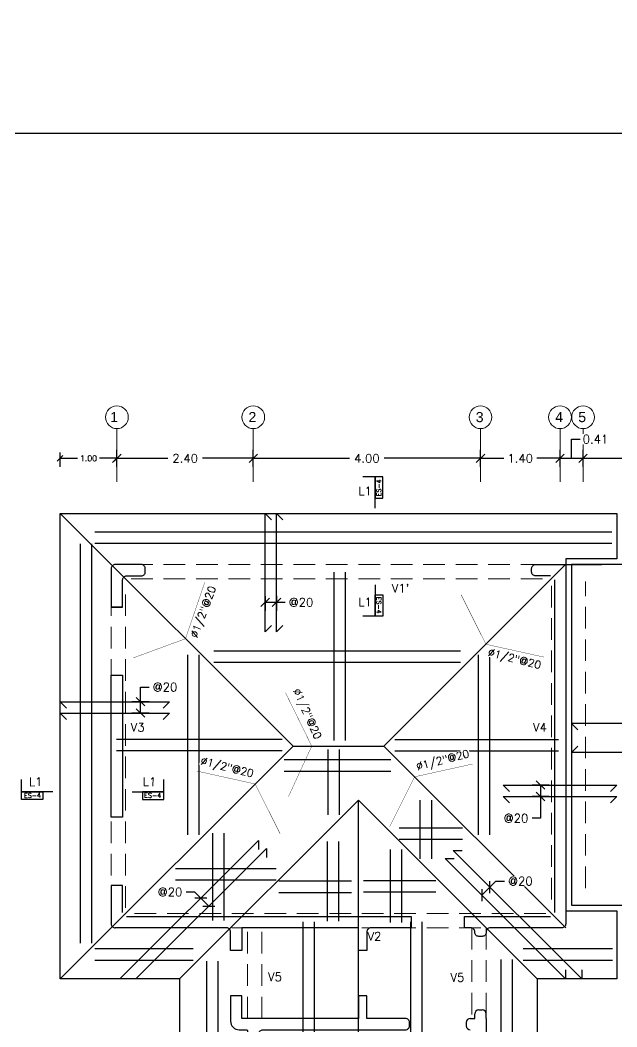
# Model space of a CAD drawing. Header units: metres. Extents: x -44 to 358, y -246 to 48.
# Drawn here: x 16.69 to 27.19, y -28.17 to -10.44 of the extents above; entities that cross this region are included whole.
import ezdxf
from ezdxf.enums import TextEntityAlignment as Align

# ---------------------------------------------------------------- set-up
doc = ezdxf.new("R2010")
doc.units = ezdxf.units.M
doc.header["$LTSCALE"] = 0.3
doc.header["$PDMODE"] = 3
doc.linetypes.add('Grid Line 1_2_', pattern=[22.225, 12.7, -3.175, 3.175, -3.175])
doc.linetypes.add('HIDDEN', pattern=[9.525, 6.35, -3.175])
for name, color, linetype, lineweight in [('0-S-GRID', 1, 'Continuous', 9), ('0-S-GRID-IDEN', 1, 'Continuous', 9), ('A-WALL', 7, 'Continuous', 30), ('VIGAS', 1, 'HIDDEN', 15)]:
    doc.layers.add(name, color=color, linetype=linetype, lineweight=lineweight)
for name, color, linetype in [('ACERO', 5, 'Continuous'), ('BP', 3, 'Continuous'), ('DIMCOL', 4, 'Continuous'), ('DIMTEXTO', 4, 'Continuous'), ('HATCH', 8, 'Continuous'), ('REBAR', 5, 'Continuous'), ('TEXTOS', 4, 'Continuous')]:
    doc.layers.add(name, color=color, linetype=linetype)
doc.styles.add('Arial_2', font='arial.ttf', dxfattribs={"height": 0.2})
doc.styles.add('SMPLEX', font='simplex.shx')
doc.dimstyles.new('DIM-25', dxfattribs={"dimscale": 0.25, "dimtxt": 0.2, "dimasz": 0.2, "dimexe": 0.18, "dimexo": 0.2, "dimgap": 0.1, "dimtad": 0, "dimtih": 1, "dimtoh": 1, "dimzin": 0, "dimdsep": 46, "dimtxsty": 'SMPLEX', "dimblk": 'OBLIQUE', "dimcen": 0.09, "dimdle": 0.2, "dimclrd": 4, "dimclre": 4, "dimclrt": 4, "dimadec": 0, "dimazin": 0, "dimtfac": 1, "dimtofl": 0, "dimtmove": 0, "dimatfit": 3, "dimldrblk": 'OPEN30', "dimfxl": 0.3, "dimfxlon": 1, "dimtolj": 1, "dimtzin": 0, "dimarcsym": 0})
doc.dimstyles.new('DIM-50', dxfattribs={"dimscale": 0.5, "dimtxt": 0.2, "dimasz": 0.2, "dimexe": 0.2, "dimexo": 0.2, "dimgap": 0.1, "dimtad": 0, "dimtih": 1, "dimtoh": 1, "dimzin": 0, "dimdsep": 46, "dimtxsty": 'SMPLEX', "dimblk1": 'OBLIQUE', "dimblk2": 'OBLIQUE', "dimsah": 1, "dimcen": 0.2, "dimclrd": 4, "dimclre": 4, "dimclrt": 4, "dimadec": 0, "dimazin": 0, "dimtfac": 1, "dimtmove": 0, "dimatfit": 3, "dimldrblk": 'OPEN30', "dimfxl": 0.3, "dimfxlon": 1, "dimtfill": 1, "dimtolj": 1, "dimtzin": 0, "dimarcsym": 0})
doc.dimstyles.new('DIM-75', dxfattribs={"dimscale": 0.75, "dimtxt": 0.2, "dimasz": 0.2, "dimexe": 0.2, "dimexo": 0.2, "dimgap": 0.1, "dimtad": 0, "dimtih": 1, "dimtoh": 1, "dimzin": 0, "dimdsep": 46, "dimtxsty": 'SMPLEX', "dimblk1": 'OBLIQUE', "dimblk2": 'OBLIQUE', "dimsah": 1, "dimcen": 0.2, "dimclrd": 4, "dimclre": 4, "dimclrt": 4, "dimadec": 0, "dimazin": 0, "dimtfac": 1, "dimtmove": 0, "dimatfit": 3, "dimldrblk": 'OBLIQUE', "dimfxl": 0.2, "dimfxlon": 1, "dimtfill": 1, "dimtolj": 1, "dimtzin": 0, "dimarcsym": 0})

# ---------------------------------------------------------------- blocks, each defined once
blk = doc.blocks.new('A$C2bbc346b')
at = {"layer": 'A-WALL', "color": 7, "true_color": 0xffffff}
for p, q in [((7.8, -0.27), (7.8, -6.13)), ((0.2, -0.751), (0, -0.751)), ((6.4, -7.995), (6.4, -7.915)), ((6.47, -7.845), (6.53, -7.845)), ((6.6, -7.995), (6.6, -7.915)), ((6.25, -8.065), (6.25, -8.125)), ((6.32, -7.995), (6.4, -7.995)), ((6.6, -7.995), (6.6, -8.725))]:
    blk.add_line(p, q, dxfattribs=at)
blk.add_lwpolyline([(0, -0.07), (0, -0.751), (0.2, -0.751), (0.2, -0.27, -0.414214), (0.27, -0.2), (0.53, -0.2, 0.414214), (0.6, -0.13), (0.6, -0.07, 0.414214), (0.53, 0), (0.07, 0, 0.414214)], format="xyb", close=True, dxfattribs=at)
for points in [[(7.73, -0.2), (7.47, -0.2, -0.414214), (7.4, -0.13), (7.4, -0.07, -0.414214), (7.47, 0), (8.63, 0)], [(8, -0.27), (8, -6.33, -0.414214), (7.93, -6.4), (6.67, -6.4, 0.414214), (6.6, -6.47), (6.6, -6.48, -0.414214), (6.53, -6.55), (6.47, -6.55, -0.414214), (6.4, -6.48), (6.4, -6.47, 0.414214), (6.33, -6.4), (6.22, -6.4), (6.22, -6.2), (7.73, -6.2)], [(0.2, -6.13), (0.2, -5.651), (0, -5.651), (0, -6.33, 0.414214), (0.07, -6.4)], [(0.27, -6.2), (5.28, -6.2), (5.28, -6.4), (4.57, -6.4, 0.414214), (4.5, -6.47), (4.5, -6.797), (4.35, -6.797), (4.35, -6.4), (2.3, -6.4), (2.3, -6.797), (2.1, -6.797), (2.1, -6.47, 0.414214), (2.03, -6.4), (0.07, -6.4)], [(4.35, -7.995), (2.3, -7.995), (2.3, -7.597), (2.1, -7.597), (2.1, -8.045, 0.414214), (2.25, -8.195), (2.375, -8.195, -0.414214), (2.4, -8.22)]]:
    blk.add_lwpolyline(points, format="xyb", dxfattribs=at)
blk.add_lwpolyline([(0, -1.951), (0.2, -1.951), (0.2, -4.451), (0, -4.451)], close=True, dxfattribs=at)
blk.add_lwpolyline([(4.5, -7.995), (4.5, -7.597), (4.35, -7.597), (4.35, -7.995)], dxfattribs=at)
at = {"layer": 'A-WALL', "color": 7, "true_color": 0xffffff, "transparency": 33554684}
blk.add_lwpolyline([(2.4, -8.219), (2.4, -8.97, 0.414214), (2.425, -8.995), (2.575, -8.995, 0.414214), (2.6, -8.97), (2.6, -8.265, -0.414214), (2.67, -8.195), (5.18, -8.195, 0.414214), (5.25, -8.125), (5.25, -8.065, 0.414214), (5.18, -7.995), (4.5, -7.995)], format="xyb", dxfattribs=at)
at = {"layer": 'A-WALL', "color": 7, "true_color": 0xffffff}
for centre, start, end in [((6.47, -7.915), 90, 180), ((6.53, -7.915), 0, 90), ((6.32, -8.065), 90, 180), ((6.32, -8.125), 180, 270)]:
    blk.add_arc(centre, 0.07, start, end, dxfattribs=at)
blk = doc.blocks.new('_OBLIQUE')
at = {"color": 0, "linetype": 'ByBlock'}
blk.add_line((-0.5, -0.5), (0.5, 0.5), dxfattribs=at)
blk = doc.blocks.new('*D1005')
at = {"layer": 'DEFPOINTS', "color": 0, "transparency": 16777216}
for p in [(20.792, -18.157), (18.392, -18.574), (20.792, -18.574)]:
    blk.add_point(p, dxfattribs=at)
at = {"layer": 'DIMTEXTO', "color": 4, "lineweight": -2, "transparency": 16777216}
for p, q in [((18.392, -18.307), (18.392, -18.007)), ((20.792, -18.307), (20.792, -18.007)), ((18.392, -18.157), (19.288, -18.157)), ((20.792, -18.157), (19.896, -18.157))]:
    blk.add_line(p, q, dxfattribs=at)
at = {"layer": 'DIMTEXTO', "color": 4, "lineweight": -2, "transparency": 16777216, "xscale": 0.15, "yscale": 0.15, "zscale": 0.15, "rotation": 180}
blk.add_blockref('_OBLIQUE', (18.392, -18.157), dxfattribs=at)
at = {"layer": 'DIMTEXTO', "color": 4, "lineweight": -2, "transparency": 16777216, "xscale": 0.15, "yscale": 0.15, "zscale": 0.15}
blk.add_blockref('_OBLIQUE', (20.792, -18.157), dxfattribs=at)
at = {"layer": 'DIMTEXTO', "color": 4, "transparency": 16777216, "insert": (19.592, -18.157), "char_height": 0.15, "attachment_point": 5, "style": 'SMPLEX', "bg_fill": 3, "box_fill_scale": 1.1, "bg_fill_color": 256, "bg_fill_true_color": 13158600, "bg_fill_transparency": 0}
blk.add_mtext('\\A1;2.40', dxfattribs=at)
blk = doc.blocks.new('*D1006')
at = {"layer": 'DEFPOINTS', "color": 0, "ltscale": 0.05, "transparency": 16777216}
for p in [(24.792, -18.157), (20.792, -18.574), (24.792, -18.574)]:
    blk.add_point(p, dxfattribs=at)
at = {"layer": 'DIMTEXTO', "color": 4, "lineweight": -2, "ltscale": 0.05, "transparency": 16777216}
for p, q in [((20.792, -18.307), (20.792, -18.007)), ((24.792, -18.307), (24.792, -18.007)), ((20.792, -18.157), (22.488, -18.157)), ((24.792, -18.157), (23.096, -18.157))]:
    blk.add_line(p, q, dxfattribs=at)
at = {"layer": 'DIMTEXTO', "color": 4, "lineweight": -2, "ltscale": 0.05, "transparency": 16777216, "xscale": 0.15, "yscale": 0.15, "zscale": 0.15, "rotation": 180}
blk.add_blockref('_OBLIQUE', (20.792, -18.157), dxfattribs=at)
at = {"layer": 'DIMTEXTO', "color": 4, "lineweight": -2, "ltscale": 0.05, "transparency": 16777216, "xscale": 0.15, "yscale": 0.15, "zscale": 0.15}
blk.add_blockref('_OBLIQUE', (24.792, -18.157), dxfattribs=at)
at = {"layer": 'DIMTEXTO', "color": 4, "ltscale": 0.05, "transparency": 16777216, "insert": (22.792, -18.157), "char_height": 0.15, "attachment_point": 5, "style": 'SMPLEX', "bg_fill": 3, "box_fill_scale": 1.1, "bg_fill_color": 256, "bg_fill_true_color": 13158600, "bg_fill_transparency": 0}
blk.add_mtext('\\A1;4.00', dxfattribs=at)
blk = doc.blocks.new('*D1007')
at = {"layer": 'DEFPOINTS', "color": 0, "ltscale": 0.05, "transparency": 16777216}
for p in [(26.192, -18.157), (24.792, -18.574), (26.192, -18.574)]:
    blk.add_point(p, dxfattribs=at)
at = {"layer": 'DIMTEXTO', "color": 4, "lineweight": -2, "ltscale": 0.05, "transparency": 16777216}
for p, q in [((24.792, -18.307), (24.792, -18.007)), ((26.192, -18.307), (26.192, -18.007)), ((24.792, -18.157), (25.203, -18.157)), ((26.192, -18.157), (25.781, -18.157))]:
    blk.add_line(p, q, dxfattribs=at)
at = {"layer": 'DIMTEXTO', "color": 4, "lineweight": -2, "ltscale": 0.05, "transparency": 16777216, "xscale": 0.15, "yscale": 0.15, "zscale": 0.15, "rotation": 180}
blk.add_blockref('_OBLIQUE', (24.792, -18.157), dxfattribs=at)
at = {"layer": 'DIMTEXTO', "color": 4, "lineweight": -2, "ltscale": 0.05, "transparency": 16777216, "xscale": 0.15, "yscale": 0.15, "zscale": 0.15}
blk.add_blockref('_OBLIQUE', (26.192, -18.157), dxfattribs=at)
at = {"layer": 'DIMTEXTO', "color": 4, "ltscale": 0.05, "transparency": 16777216, "insert": (25.492, -18.157), "char_height": 0.15, "attachment_point": 5, "style": 'SMPLEX', "bg_fill": 3, "box_fill_scale": 1.1, "bg_fill_color": 256, "bg_fill_true_color": 13158600, "bg_fill_transparency": 0}
blk.add_mtext('\\A1;1.40', dxfattribs=at)
blk = doc.blocks.new('*D1008')
at = {"layer": 'DEFPOINTS', "color": 0, "ltscale": 0.05, "transparency": 16777216}
for p in [(26.597, -18.157), (26.192, -18.574), (26.597, -18.574)]:
    blk.add_point(p, dxfattribs=at)
at = {"layer": 'DIMTEXTO', "color": 4, "lineweight": -2, "ltscale": 0.05, "transparency": 16777216}
for p, q in [((26.394, -18.157), (26.394, -17.82)), ((26.394, -17.82), (26.544, -17.82)), ((26.192, -18.307), (26.192, -18.007)), ((26.597, -18.307), (26.597, -18.007)), ((26.192, -18.157), (26.597, -18.157))]:
    blk.add_line(p, q, dxfattribs=at)
at = {"layer": 'DIMTEXTO', "color": 4, "lineweight": -2, "ltscale": 0.05, "transparency": 16777216, "xscale": 0.15, "yscale": 0.15, "zscale": 0.15, "rotation": 180}
blk.add_blockref('_OBLIQUE', (26.192, -18.157), dxfattribs=at)
at = {"layer": 'DIMTEXTO', "color": 4, "lineweight": -2, "ltscale": 0.05, "transparency": 16777216, "xscale": 0.15, "yscale": 0.15, "zscale": 0.15}
blk.add_blockref('_OBLIQUE', (26.597, -18.157), dxfattribs=at)
at = {"layer": 'DIMTEXTO', "color": 4, "ltscale": 0.05, "transparency": 16777216, "insert": (26.816, -17.82), "char_height": 0.15, "attachment_point": 5, "style": 'SMPLEX', "bg_fill": 3, "box_fill_scale": 1.1, "bg_fill_color": 256, "bg_fill_true_color": 13158600, "bg_fill_transparency": 0}
blk.add_mtext('\\A1;0.41', dxfattribs=at)
blk = doc.blocks.new('*D1009')
at = {"layer": 'DEFPOINTS', "color": 0, "ltscale": 0.05, "transparency": 16777216}
for p in [(28.792, -18.157), (26.597, -18.574), (28.792, -18.574)]:
    blk.add_point(p, dxfattribs=at)
at = {"layer": 'DIMTEXTO', "color": 4, "lineweight": -2, "ltscale": 0.05, "transparency": 16777216}
for p, q in [((26.597, -18.307), (26.597, -18.007)), ((28.792, -18.307), (28.792, -18.007)), ((26.597, -18.157), (27.391, -18.157)), ((28.792, -18.157), (27.998, -18.157))]:
    blk.add_line(p, q, dxfattribs=at)
at = {"layer": 'DIMTEXTO', "color": 4, "lineweight": -2, "ltscale": 0.05, "transparency": 16777216, "xscale": 0.15, "yscale": 0.15, "zscale": 0.15, "rotation": 180}
blk.add_blockref('_OBLIQUE', (26.597, -18.157), dxfattribs=at)
at = {"layer": 'DIMTEXTO', "color": 4, "lineweight": -2, "ltscale": 0.05, "transparency": 16777216, "xscale": 0.15, "yscale": 0.15, "zscale": 0.15}
blk.add_blockref('_OBLIQUE', (28.792, -18.157), dxfattribs=at)
at = {"layer": 'DIMTEXTO', "color": 4, "ltscale": 0.05, "transparency": 16777216, "insert": (27.694, -18.157), "char_height": 0.15, "attachment_point": 5, "style": 'SMPLEX', "bg_fill": 3, "box_fill_scale": 1.1, "bg_fill_color": 256, "bg_fill_true_color": 13158600, "bg_fill_transparency": 0}
blk.add_mtext('\\A1;2.20', dxfattribs=at)
blk = doc.blocks.new('*D1027')
at = {"layer": 'DEFPOINTS', "color": 0, "transparency": 16777216}
for p in [(21.002, -20.433), (21.202, -20.429), (21.002, -20.694)]:
    blk.add_point(p, dxfattribs=at)
at = {"layer": 'DIMTEXTO', "color": 4, "lineweight": -2, "transparency": 16777216}
for p, q in [((21.002, -20.583), (21.002, -20.844)), ((21.002, -20.694), (21.202, -20.694)), ((21.202, -20.579), (21.202, -20.844)), ((21.202, -20.694), (21.352, -20.694))]:
    blk.add_line(p, q, dxfattribs=at)
at = {"layer": 'DIMTEXTO', "color": 4, "lineweight": -2, "transparency": 16777216, "xscale": 0.15, "yscale": 0.15, "zscale": 0.15, "rotation": 180}
blk.add_blockref('_OBLIQUE', (21.002, -20.694), dxfattribs=at)
at = {"layer": 'DIMTEXTO', "color": 4, "lineweight": -2, "transparency": 16777216, "xscale": 0.15, "yscale": 0.15, "zscale": 0.15}
blk.add_blockref('_OBLIQUE', (21.202, -20.694), dxfattribs=at)
at = {"layer": 'DIMTEXTO', "color": 4, "transparency": 16777216, "insert": (21.634, -20.694), "char_height": 0.15, "attachment_point": 5, "style": 'SMPLEX', "bg_fill": 3, "box_fill_scale": 1.1, "bg_fill_color": 256, "bg_fill_true_color": 13158600, "bg_fill_transparency": 0}
blk.add_mtext('\\A1;@20', dxfattribs=at)
blk = doc.blocks.new('*D1028')
at = {"layer": 'DEFPOINTS', "color": 0, "transparency": 16777216}
for p in [(24.815, -25.852), (25.75, -26.505), (25.612, -26.649)]:
    blk.add_point(p, dxfattribs=at)
at = {"layer": 'DIMTEXTO', "color": 4, "lineweight": -2, "transparency": 16777216}
for p, q in [((24.815, -25.852), (24.956, -25.711)), ((25.062, -25.817), (24.85, -25.605)), ((24.956, -25.711), (25.062, -25.605)), ((25.062, -25.605), (25.212, -25.605)), ((24.921, -25.958), (24.709, -25.746))]:
    blk.add_line(p, q, dxfattribs=at)
at = {"layer": 'DIMTEXTO', "color": 4, "lineweight": -2, "transparency": 16777216, "xscale": 0.15, "yscale": 0.15, "zscale": 0.15}
for p, rotation in [((24.956, -25.711), 44.99999999999577), ((24.815, -25.852), 224.9999999999958)]:
    blk.add_blockref('_OBLIQUE', p, dxfattribs=dict(at, rotation=rotation))
at = {"layer": 'DIMTEXTO', "color": 4, "transparency": 16777216, "insert": (25.495, -25.605), "char_height": 0.15, "attachment_point": 5, "style": 'SMPLEX', "bg_fill": 3, "box_fill_scale": 1.1, "bg_fill_color": 256, "bg_fill_true_color": 13158600, "bg_fill_transparency": 0}
blk.add_mtext('\\A1;@20', dxfattribs=at)
blk = doc.blocks.new('*D1029')
at = {"layer": 'DEFPOINTS', "color": 0, "transparency": 16777216}
for p in [(19.867, -25.903), (19.129, -26.64), (19.274, -26.779)]:
    blk.add_point(p, dxfattribs=at)
at = {"layer": 'DIMTEXTO', "color": 4, "lineweight": -2, "transparency": 16777216}
for p, q in [((19.761, -25.797), (19.611, -25.797)), ((19.761, -26.009), (19.973, -25.797)), ((19.867, -25.903), (19.761, -25.797)), ((20.008, -26.045), (19.867, -25.903)), ((19.902, -26.151), (20.114, -25.938))]:
    blk.add_line(p, q, dxfattribs=at)
at = {"layer": 'DIMTEXTO', "color": 4, "lineweight": -2, "transparency": 16777216, "xscale": 0.15, "yscale": 0.15, "zscale": 0.15}
for p, rotation in [((19.867, -25.903), 135.000013559175), ((20.008, -26.045), 315.000013559175)]:
    blk.add_blockref('_OBLIQUE', p, dxfattribs=dict(at, rotation=rotation))
at = {"layer": 'DIMTEXTO', "color": 4, "transparency": 16777216, "insert": (19.328, -25.797), "char_height": 0.15, "attachment_point": 5, "style": 'SMPLEX', "bg_fill": 3, "box_fill_scale": 1.1, "bg_fill_color": 256, "bg_fill_true_color": 13158600, "bg_fill_transparency": 0}
blk.add_mtext('\\A1;@20', dxfattribs=at)
blk = doc.blocks.new('*D1169')
at = {"layer": 'DEFPOINTS', "color": 0, "transparency": 16777216}
for p in [(19.113, -22.444), (18.807, -22.644), (19.113, -22.644)]:
    blk.add_point(p, dxfattribs=at)
at = {"layer": 'DIMTEXTO', "color": 4, "lineweight": -2, "transparency": 16777216}
for p, q in [((18.807, -22.444), (18.807, -22.187)), ((18.807, -22.187), (18.957, -22.187)), ((18.957, -22.444), (18.657, -22.444)), ((18.807, -22.644), (18.807, -22.444)), ((18.957, -22.644), (18.657, -22.644))]:
    blk.add_line(p, q, dxfattribs=at)
at = {"layer": 'DIMTEXTO', "color": 4, "lineweight": -2, "transparency": 16777216, "xscale": 0.15, "yscale": 0.15, "zscale": 0.15}
for p, rotation in [((18.807, -22.444), 90), ((18.807, -22.644), 270)]:
    blk.add_blockref('_OBLIQUE', p, dxfattribs=dict(at, rotation=rotation))
at = {"layer": 'DIMTEXTO', "color": 4, "transparency": 16777216, "insert": (19.239, -22.187), "char_height": 0.15, "attachment_point": 5, "style": 'SMPLEX', "bg_fill": 3, "box_fill_scale": 1.1, "bg_fill_color": 256, "bg_fill_true_color": 13158600, "bg_fill_transparency": 0}
blk.add_mtext('\\A1;@20', dxfattribs=at)
blk = doc.blocks.new('*D1170')
at = {"layer": 'DEFPOINTS', "color": 0, "transparency": 16777216}
for p in [(26.987, -23.913), (25.849, -24.113), (26.987, -24.113)]:
    blk.add_point(p, dxfattribs=at)
at = {"layer": 'DIMTEXTO', "color": 4, "lineweight": -2, "transparency": 16777216}
for p, q in [((25.999, -23.913), (25.699, -23.913)), ((25.849, -23.913), (25.849, -24.113)), ((25.999, -24.113), (25.699, -24.113)), ((25.849, -24.113), (25.849, -24.497)), ((25.849, -24.497), (25.699, -24.497))]:
    blk.add_line(p, q, dxfattribs=at)
at = {"layer": 'DIMTEXTO', "color": 4, "lineweight": -2, "transparency": 16777216, "xscale": 0.15, "yscale": 0.15, "zscale": 0.15}
for p, rotation in [((25.849, -23.913), 90), ((25.849, -24.113), 270)]:
    blk.add_blockref('_OBLIQUE', p, dxfattribs=dict(at, rotation=rotation))
at = {"layer": 'DIMTEXTO', "color": 4, "transparency": 16777216, "insert": (25.417, -24.497), "char_height": 0.15, "attachment_point": 5, "style": 'SMPLEX', "bg_fill": 3, "box_fill_scale": 1.1, "bg_fill_color": 256, "bg_fill_true_color": 13158600, "bg_fill_transparency": 0}
blk.add_mtext('\\A1;@20', dxfattribs=at)
blk = doc.blocks.new('*D1193')
at = {"layer": 'DEFPOINTS', "color": 0, "ltscale": 0.2, "transparency": 16777216}
for p in [(17.392, -18.157), (18.392, -18.574), (17.392, -19.776)]:
    blk.add_point(p, dxfattribs=at)
at = {"layer": 'DIMTEXTO', "color": 4, "lineweight": -2, "ltscale": 0.2, "transparency": 16777216}
for p, q in [((17.392, -18.307), (17.392, -18.057)), ((18.392, -18.307), (18.392, -18.057)), ((17.392, -18.157), (17.699, -18.157)), ((18.392, -18.157), (18.085, -18.157))]:
    blk.add_line(p, q, dxfattribs=at)
at = {"layer": 'DIMTEXTO', "color": 4, "lineweight": -2, "ltscale": 0.2, "transparency": 16777216, "xscale": 0.1, "yscale": 0.1, "zscale": 0.1, "rotation": 180}
blk.add_blockref('_OBLIQUE', (17.392, -18.157), dxfattribs=at)
at = {"layer": 'DIMTEXTO', "color": 4, "lineweight": -2, "ltscale": 0.2, "transparency": 16777216, "xscale": 0.1, "yscale": 0.1, "zscale": 0.1}
blk.add_blockref('_OBLIQUE', (18.392, -18.157), dxfattribs=at)
at = {"layer": 'DIMTEXTO', "color": 4, "ltscale": 0.2, "transparency": 16777216, "insert": (17.892, -18.157), "char_height": 0.1, "attachment_point": 5, "style": 'SMPLEX', "bg_fill": 3, "box_fill_scale": 1.1, "bg_fill_color": 256, "bg_fill_true_color": 13158600, "bg_fill_transparency": 0}
blk.add_mtext('\\A1;1.00', dxfattribs=at)
blk = doc.blocks.new('_Open30')
at = {"color": 0, "lineweight": -2}
for p, q in [((-1, 0.27), (0, 0)), ((0, 0), (-1, -0.27)), ((0, 0), (-1, 0))]:
    blk.add_line(p, q, dxfattribs=at)
blk = doc.blocks.new('*D1194')
at = {"layer": 'DEFPOINTS', "color": 0, "ltscale": 0.2, "transparency": 16777216}
for p in [(15.835, -19.128), (17.392, -19.128), (16.148, -20.128)]:
    blk.add_point(p, dxfattribs=at)
at = {"layer": 'DIMTEXTO', "color": 4, "lineweight": -2, "ltscale": 0.2, "transparency": 16777216}
for p, q in [((15.985, -19.128), (15.735, -19.128)), ((15.835, -19.128), (15.835, -19.528)), ((15.835, -20.128), (15.835, -19.728)), ((15.985, -20.128), (15.735, -20.128))]:
    blk.add_line(p, q, dxfattribs=at)
at = {"layer": 'DIMTEXTO', "color": 4, "lineweight": -2, "ltscale": 0.2, "transparency": 16777216, "xscale": 0.1, "yscale": 0.1, "zscale": 0.1}
for p, rotation in [((15.835, -19.128), 90), ((15.835, -20.128), 270)]:
    blk.add_blockref('_OBLIQUE', p, dxfattribs=dict(at, rotation=rotation))
at = {"layer": 'DIMTEXTO', "color": 4, "ltscale": 0.2, "transparency": 16777216, "insert": (15.835, -19.628), "char_height": 0.1, "attachment_point": 5, "style": 'SMPLEX', "bg_fill": 3, "box_fill_scale": 1.1, "bg_fill_color": 256, "bg_fill_true_color": 13158600, "bg_fill_transparency": 0}
blk.add_mtext('\\A1;1.00', dxfattribs=at)
blk = doc.blocks.new('*D1415')
at = {"layer": 'DEFPOINTS', "color": 0, "linetype": 'Continuous', "transparency": 16777216}
for p in [(21.095, 0), (21.095, -55.766), (18.641, -56.469)]:
    blk.add_point(p, dxfattribs=at)
at = {"layer": 'DIMTEXTO', "color": 4, "linetype": 'Continuous', "lineweight": -2, "transparency": 16777216}
for p, q in [((18.591, -55.766), (19.767, -55.766)), ((18.641, -55.841), (18.641, -55.721)), ((21.145, -55.766), (19.969, -55.766)), ((21.095, -55.691), (21.095, -55.811))]:
    blk.add_line(p, q, dxfattribs=at)
at = {"layer": 'DIMTEXTO', "color": 4, "linetype": 'Continuous', "lineweight": -2, "transparency": 16777216, "xscale": 0.05, "yscale": 0.05, "zscale": 0.05, "rotation": 180}
blk.add_blockref('_OBLIQUE', (18.641, -55.766), dxfattribs=at)
at = {"layer": 'DIMTEXTO', "color": 4, "linetype": 'Continuous', "lineweight": -2, "transparency": 16777216, "xscale": 0.05, "yscale": 0.05, "zscale": 0.05}
blk.add_blockref('_OBLIQUE', (21.095, -55.766), dxfattribs=at)
at = {"layer": 'DIMTEXTO', "color": 4, "linetype": 'Continuous', "transparency": 16777216, "insert": (19.868, -55.766), "char_height": 0.05, "attachment_point": 5, "style": 'SMPLEX'}
blk.add_mtext('\\A1;2.45', dxfattribs=at)
blk = doc.blocks.new('*D1422')
at = {"layer": 'DEFPOINTS', "color": 0, "linetype": 'Continuous', "transparency": 16777216}
for p in [(21.095, 3.381), (21.095, -52.385), (18.641, -53.138)]:
    blk.add_point(p, dxfattribs=at)
at = {"layer": 'DIMTEXTO', "color": 4, "linetype": 'Continuous', "lineweight": -2, "transparency": 16777216}
for p, q in [((21.095, -52.31), (21.095, -52.43)), ((18.591, -52.385), (19.767, -52.385)), ((18.641, -52.46), (18.641, -52.34)), ((21.145, -52.385), (19.969, -52.385))]:
    blk.add_line(p, q, dxfattribs=at)
at = {"layer": 'DIMTEXTO', "color": 4, "linetype": 'Continuous', "lineweight": -2, "transparency": 16777216, "xscale": 0.05, "yscale": 0.05, "zscale": 0.05, "rotation": 180}
blk.add_blockref('_OBLIQUE', (18.641, -52.385), dxfattribs=at)
at = {"layer": 'DIMTEXTO', "color": 4, "linetype": 'Continuous', "lineweight": -2, "transparency": 16777216, "xscale": 0.05, "yscale": 0.05, "zscale": 0.05}
blk.add_blockref('_OBLIQUE', (21.095, -52.385), dxfattribs=at)
at = {"layer": 'DIMTEXTO', "color": 4, "linetype": 'Continuous', "transparency": 16777216, "insert": (19.868, -52.385), "char_height": 0.05, "attachment_point": 5, "style": 'SMPLEX'}
blk.add_mtext('\\A1;2.45', dxfattribs=at)
blk = doc.blocks.new('*D1430')
at = {"layer": 'DEFPOINTS', "color": 0, "linetype": 'Continuous', "transparency": 16777216}
for p in [(21.095, 10.7), (21.095, -45.066), (18.641, -45.769)]:
    blk.add_point(p, dxfattribs=at)
at = {"layer": 'DIMTEXTO', "color": 4, "linetype": 'Continuous', "lineweight": -2, "transparency": 16777216}
for p, q in [((18.641, -45.141), (18.641, -45.021)), ((21.095, -44.991), (21.095, -45.111)), ((18.591, -45.066), (19.767, -45.066)), ((21.145, -45.066), (19.969, -45.066))]:
    blk.add_line(p, q, dxfattribs=at)
at = {"layer": 'DIMTEXTO', "color": 4, "linetype": 'Continuous', "lineweight": -2, "transparency": 16777216, "xscale": 0.05, "yscale": 0.05, "zscale": 0.05, "rotation": 180}
blk.add_blockref('_OBLIQUE', (18.641, -45.066), dxfattribs=at)
at = {"layer": 'DIMTEXTO', "color": 4, "linetype": 'Continuous', "lineweight": -2, "transparency": 16777216, "xscale": 0.05, "yscale": 0.05, "zscale": 0.05}
blk.add_blockref('_OBLIQUE', (21.095, -45.066), dxfattribs=at)
at = {"layer": 'DIMTEXTO', "color": 4, "linetype": 'Continuous', "transparency": 16777216, "insert": (19.868, -45.066), "char_height": 0.05, "attachment_point": 5, "style": 'SMPLEX'}
blk.add_mtext('\\A1;2.45', dxfattribs=at)

msp = doc.modelspace()

# ---------------------------------------------------------------- linework, layer by layer
at = {"layer": '0-S-GRID', "linetype": 'Grid Line 1_2_'}
for p, q in [((18.391985, -17.6336114), (18.391985, -18.5736114)), ((18.391985, -17.6336114), (18.391985, -18.5736114)), ((20.791985, -17.6336114), (20.791985, -18.5736114)), ((20.791985, -17.6336114), (20.791985, -18.5736114)), ((24.791985, -17.6336114), (24.791985, -18.5736114)), ((24.791985, -17.6336114), (24.791985, -18.5736114)), ((26.1916574, -17.6336114), (26.1916574, -18.5736114)), ((26.1916574, -17.6336114), (26.1916574, -18.5736114)), ((26.596985, -17.6336114), (26.596985, -18.5736114)), ((26.596985, -17.6336114), (26.596985, -18.5736114))]:
    msp.add_line(p, q, dxfattribs=at)
at = {"layer": '0-S-GRID-IDEN'}
for centre in [(18.391985, -17.4336114), (20.791985, -17.4336114), (24.791985, -17.4336114), (26.1916574, -17.4336114), (26.596985, -17.4336114)]:
    msp.add_circle(centre, 0.2, dxfattribs=at)
at = {"layer": 'ACERO', "ltscale": 0.2}
for p, q in [((27.1046162, -19.4551699), (18.0006481, -19.4551699)), ((17.744154, -19.6660592), (17.744154, -26.695082)), ((17.944154, -19.6660592), (17.944154, -26.695082)), ((27.1046162, -19.6551699), (18.0006481, -19.6551699)), ((22.2076264, -20.1627542), (22.2076264, -23.1298655)), ((22.4076264, -20.1627542), (22.4076264, -23.1298655)), ((19.6353399, -21.6203614), (19.6353399, -24.7914398)), ((19.8353399, -21.6203614), (19.8353399, -24.7914398)), ((24.4379002, -21.5514708), (20.0993735, -21.5514708)), ((24.7486301, -21.6203614), (24.7486301, -24.7914398)), ((24.9486301, -21.6203614), (24.9486301, -24.7914398)), ((24.4379002, -21.7514708), (20.0993735, -21.7514708)), ((21.2979081, -23.1123161), (18.3851752, -23.1123161)), ((23.2860619, -23.1123161), (26.1638584, -23.1123161)), ((21.2979081, -23.3123161), (18.3851752, -23.3123161)), ((22.1057528, -23.2853861), (22.1057528, -24.4388773)), ((22.3057528, -23.2853861), (22.3057528, -24.4388773)), ((23.2860619, -23.3123161), (26.1638584, -23.3123161)), ((21.3373991, -23.4652506), (23.2145366, -23.4652506)), ((21.3373991, -23.6652506), (23.2145366, -23.6652506)), ((23.726742, -24.1789859), (23.726742, -25.210338)), ((23.926742, -24.1789859), (23.926742, -25.210338)), ((20.0737035, -24.7592761), (20.0737035, -26.2984129)), ((20.2737035, -24.7592761), (20.2737035, -26.2984129)), ((24.4734321, -24.6724497), (23.3595573, -24.6724497)), ((22.0999285, -26.310708), (22.0999285, -24.9082673)), ((22.2999285, -26.310708), (22.2999285, -24.9082673)), ((24.4734321, -24.8724497), (23.3595573, -24.8724497)), ((23.2095191, -26.3338888), (23.2095191, -25.0473522)), ((23.4095191, -26.3338888), (23.4095191, -25.0473522)), ((19.4226003, -25.3849032), (21.1977518, -25.3849032)), ((19.4226003, -25.5849032), (21.1977518, -25.5849032)), ((22.5213413, -25.6084567), (21.2416394, -25.6084567)), ((24.00595, -25.6007294), (22.7301145, -25.6007294)), ((22.5213413, -25.8084567), (21.2416394, -25.8084567)), ((24.00595, -25.8007294), (22.7301145, -25.8007294)), ((21.6684985, -33.6952708), (21.6684985, -26.3248174)), ((21.8684985, -33.6952708), (21.8684985, -26.3248174)), ((23.5651681, -33.6952708), (23.5651681, -26.3248174)), ((23.7651681, -33.6952708), (23.7651681, -26.3248174)), ((19.7363506, -26.8003119), (18.0006481, -26.8003119)), ((27.1161439, -26.8003119), (25.5453049, -26.8003119)), ((19.7363506, -27.0003119), (18.0006481, -27.0003119)), ((19.9717479, -32.9920343), (19.9717479, -27.0128559)), ((20.1717479, -32.9920343), (20.1717479, -27.0128559)), ((25.1547519, -33.0826284), (25.1547519, -26.9850661)), ((25.3547519, -33.0826284), (25.3547519, -26.9850661)), ((27.1161439, -27.0003119), (25.5453049, -27.0003119))]:
    msp.add_line(p, q, dxfattribs=at)
at = {"layer": 'ACERO'}
for points in [[(21.1146373, -21.1000971), (21.0021372, -21.2125971), (21.0021372, -19.1277409), (21.1146372, -19.2402409)], [(21.3146373, -21.1000972), (21.2021372, -21.2125972), (21.2021372, -19.1277409), (21.3146372, -19.2402409)], [(17.5044849, -22.5567537), (17.391985, -22.4442536), (19.317861, -22.4442536), (19.2053609, -22.5567536)], [(17.5044849, -22.7567537), (17.3919849, -22.6442537), (19.3178609, -22.6442537), (19.2053608, -22.7567536)], [(32.9302779, -22.8687244), (33.042585, -22.9792496), (28.3436218, -22.9764784), (28.1936218, -22.8264784), (26.391985, -22.8265764), (26.504485, -22.9390764)], [(34.9989535, -23.3013396), (35.1114535, -23.1888396), (31.2964995, -23.1890606), (31.1464995, -23.3390606), (26.391985, -23.3391644), (26.504485, -23.2266644)], [(25.3026747, -24.025542), (25.1901747, -23.9130419), (27.191985, -23.9130419), (27.079485, -24.0255419)], [(25.3026746, -24.225542), (25.1901746, -24.113042), (27.1919849, -24.113042), (27.0794849, -24.2255419)], [(18.601084, -27.327741), (18.441985, -27.3277409), (20.8828557, -24.8868712), (20.8828556, -25.0459703)], [(18.8839268, -27.327741), (18.7248278, -27.3277409), (21.0251187, -25.0274509), (21.0251186, -25.1865499)], [(26.573123, -27.1686419), (26.5731229, -27.3277409), (24.3118114, -25.0664273), (24.4709104, -25.0664275)], [(26.2902804, -27.1686418), (26.2902803, -27.3277409), (24.1690035, -25.2064622), (24.3281025, -25.2064623)]]:
    msp.add_lwpolyline(points, dxfattribs=at)
at = {"layer": 'BP', "ltscale": 0.2}
for p, q in [((17.391985, -27.3277409), (17.391985, -19.1277409)), ((17.391985, -19.1277409), (27.191985, -19.1277409)), ((17.391985, -19.1277409), (21.491985, -23.2277409)), ((26.2909266, -20.0287992), (23.091985, -23.2277409)), ((17.391985, -27.3277409), (21.491985, -23.2277409)), ((21.491985, -23.2277409), (23.091985, -23.2277409)), ((26.291985, -26.4277409), (23.091985, -23.2277409)), ((19.491985, -27.3277409), (22.641985, -24.1777409)), ((22.641985, -35.8668185), (22.641985, -24.1777409)), ((25.791985, -27.3277409), (22.641985, -24.1777409)), ((19.491985, -27.3277409), (17.391985, -27.3277409)), ((19.491985, -27.3277409), (19.491985, -32.7168185)), ((27.191985, -27.3277409), (25.791985, -27.3277409)), ((25.791985, -27.3277409), (25.791985, -32.7168185))]:
    msp.add_line(p, q, dxfattribs=at)
for points in [[(27.191985, -19.1277409), (27.191985, -19.9277409), (26.2916806, -19.9277409), (26.2916806, -26.1277409), (27.191985, -26.1277409), (27.191985, -27.3277409)], [(30.4773219, -20.0277409), (26.3916806, -20.0277409), (26.3916806, -26.0277409), (37.466985, -26.0277409), (37.466985, -31.7972797), (28.6947566, -31.7972797), (28.691985, -34.2168185), (34.291985, -34.2168185), (34.291985, -40.0168185), (39.5919851, -40.0168185), (39.5919851, -40.6277409), (41.9419851, -40.6277409), (41.9419851, -40.0168185), (52.4188047, -40.0168185), (52.4188047, -19.9509213), (47.2719851, -19.9509213), (47.2719851, -20.0277409)]]:
    msp.add_lwpolyline(points, dxfattribs=at)
at = {"layer": 'DIMTEXTO'}
msp.add_lwpolyline([(0.9379767, -12.4288255), (147.6240338, -12.4288255), (147.6240338, -58.5105287), (0.9379767, -58.5105287)], close=True, dxfattribs=at)
at = {"layer": 'REBAR', "color": 6, "const_width": 0.00576}
for points in [[(18.68059, -21.6726156), (19.5990247, -21.3347806), (19.9381167, -20.3420043)], [(24.4491183, -20.5575495), (24.8870221, -21.4327038), (25.9113571, -21.6592562)], [(21.4110431, -24.1160577), (21.821589, -23.2277409), (21.3593644, -22.2859677)], [(23.1940484, -24.6428624), (23.6319522, -23.7677081), (24.6562872, -23.5411557)], [(21.2639214, -24.7688617), (20.8260176, -23.8937074), (19.8016826, -23.667155)]]:
    msp.add_lwpolyline(points, dxfattribs=at)
at = {"layer": 'TEXTOS', "color": 5, "linetype": 'Continuous', "ltscale": 0.01}
for p, q in [((22.9380214, -20.3853271), (22.9380219, -20.9395291)), ((17.2649301, -24.0302615), (16.7107282, -24.030262)), ((18.6629867, -24.0302615), (19.2171886, -24.030262))]:
    msp.add_line(p, q, dxfattribs=at)
at = {"layer": 'TEXTOS', "color": 6, "linetype": 'Continuous', "ltscale": 0.01}
for p, q in [((23.0740581, -20.9395292), (22.7205668, -20.9395289)), ((16.7107281, -24.1662982), (16.7107284, -23.8128069)), ((19.2171888, -24.1662982), (19.2171885, -23.8128069))]:
    msp.add_line(p, q, dxfattribs=at)
at = {"layer": 'TEXTOS', "color": 8, "linetype": 'Continuous', "ltscale": 0.01}
for points in [[(23.0740555, -20.9395289), (22.9380214, -20.9395291), (22.9380211, -20.5635254), (23.0740551, -20.5635253)], [(16.7107283, -24.1662956), (16.7107282, -24.0302616), (17.0867318, -24.0302612), (17.0867319, -24.1662953)], [(19.2171885, -24.1662956), (19.2171886, -24.0302616), (18.841185, -24.0302612), (18.8411849, -24.1662953)]]:
    msp.add_lwpolyline(points, close=True, dxfattribs=at)
at = {"layer": 'VIGAS', "ltscale": 0.2}
for p, q in [((18.641985, -20.0277409), (25.941985, -20.0277409)), ((18.291985, -26.0777409), (18.291985, -20.3777409)), ((18.541985, -26.0777409), (18.541985, -20.3777409)), ((18.641985, -20.2777409), (25.941985, -20.2777409)), ((26.391985, -25.7277409), (26.391985, -20.3277409)), ((26.641985, -25.7277409), (26.641985, -20.3277409)), ((26.041985, -20.4020867), (26.0413299, -26.0533371)), ((26.291985, -20.4021157), (26.2913299, -26.0533661)), ((25.9413299, -26.1777409), (18.6413299, -26.1777409)), ((25.9413299, -26.4277409), (18.6413299, -26.4277409)), ((20.691985, -28.0222797), (20.691985, -26.4277409)), ((20.941985, -28.0222797), (20.941985, -26.4277409)), ((24.641985, -26.4277409), (24.641985, -28.0222797)), ((24.891985, -26.4277409), (24.891985, -28.0222797))]:
    msp.add_line(p, q, dxfattribs=at)

# ---------------------------------------------------------------- block references
at = {"layer": 'HATCH', "ltscale": 0.2}
msp.add_blockref('A$C2bbc346b', (18.291985, -20.0287992), dxfattribs=at)

# ---------------------------------------------------------------- texts
at = {"layer": 'DIMTEXTO', "style": 'SMPLEX'}
for s, p in [("V1'", (23.3841131, -20.4466341)), ('V3', (18.7562076, -22.8952897)), ('V4', (25.8380895, -22.8952897)), ('V2', (22.9252189, -26.5777797)), ('V5', (21.1737326, -27.2925091)), ('V5', (24.3848515, -27.3020886))]:
    msp.add_text(s, height=0.15, dxfattribs=at).set_placement(p, align=Align.MIDDLE_CENTER)
at = {"layer": 'DIMTEXTO', "char_height": 0.1785937, "width": 0.168354375, "attachment_point": 3, "style": 'Arial_2'}
for s, insert in [('1', (18.4121614, -17.3414576)), ('2', (20.8461527, -17.3414576)), ('3', (24.8461527, -17.3414576)), ('4', (26.2458251, -17.3414576)), ('5', (26.6511527, -17.3414576))]:
    msp.add_mtext(s, dxfattribs=dict(at, insert=insert))
at = {"layer": 'TEXTOS', "color": 4, "ltscale": 0.5, "char_height": 0.08249794, "attachment_point": 5, "style": 'SMPLEX'}
for insert, rotation in [((23.0024818, -20.7440264), 270.7773585), ((16.9062308, -24.0947219), 0.7773585), ((19.021686, -24.0947219), 359.2226415)]:
    msp.add_mtext('ES-4', dxfattribs=dict(at, insert=insert, rotation=rotation))

# ---------------------------------------------------------------- next in the draw order: texts
at = {"layer": 'DIMCOL', "color": 4, "char_height": 0.135, "attachment_point": 5, "style": 'SMPLEX', "bg_fill": 3, "box_fill_scale": 1.1, "bg_fill_color": 256, "bg_fill_true_color": 13158600, "bg_fill_transparency": 0}
for insert, rotation in [((19.9287267, -20.8691859), 69.29318586), ((25.3864028, -21.7085675), 345.67991095), ((21.7254984, -22.6653812), 294.29318586), ((20.3266369, -23.6178437), 345.67991095), ((24.1313329, -23.4918444), 14.32008905)]:
    msp.add_mtext('\\A1;∅1/2"@20', dxfattribs=dict(at, insert=insert, rotation=rotation))
at = {"layer": 'DIMTEXTO', "color": 4, "lineweight": -3, "insert": (22.7615833, -20.6876904), "char_height": 0.14999625, "attachment_point": 5, "style": 'SMPLEX', "bg_fill": 3, "box_fill_scale": 1.1, "bg_fill_color": 256, "bg_fill_true_color": 13158600, "bg_fill_transparency": 0}
msp.add_mtext('L1', dxfattribs=at)
at = {"layer": 'DIMTEXTO', "color": 4, "lineweight": -3, "char_height": 0.14999625, "attachment_point": 5, "style": 'SMPLEX', "bg_fill": 3, "box_fill_scale": 1.1, "bg_fill_color": 256, "bg_fill_true_color": 13158600, "bg_fill_transparency": 0}
for insert, rotation in [((16.9625669, -23.8538234), 0.7773585), ((18.96535, -23.8538234), 359.2226415)]:
    msp.add_mtext('L1', dxfattribs=dict(at, insert=insert, rotation=rotation))

# ---------------------------------------------------------------- next in the draw order: dimensions: what is measured, and where the dimension line sits
at = {"layer": 'DIMTEXTO'}
dim = msp.add_linear_dim(base=(20.791985, -18.1574056), p1=(18.391985, -18.5736114), p2=(20.791985, -18.5736114), dimstyle='DIM-75', dxfattribs=at)
dim.commit()
dim.dimension.update_dxf_attribs({"geometry": '*D1005', "text_midpoint": (19.591985, -18.1574056)})
for base, p1, p2, angle, picture, middle in [((21.0021372, -20.694288), (21.2021372, -20.4285214), (21.0021372, -20.4325805), 0.00002573, '*D1027', (21.6342801, -20.694288)), ((18.8072577, -22.6442537), (19.1125213, -22.4442536), (19.1125212, -22.6442537), 89.99997427, '*D1169', (19.2394006, -22.1872857)), ((25.848937, -24.113042), (26.9866453, -23.9130419), (26.9866453, -24.113042), 89.99997427, '*D1170', (25.4167941, -24.4973251)), ((24.8149543, -25.8524142), (25.7502198, -26.504837), (25.6116686, -26.6491285), 45, '*D1028', (25.4945845, -25.6049268)), ((19.8665862, -25.9031396), (19.273608, -26.7789609), (19.1293165, -26.6404097), 315.00001356, '*D1029', (19.3283773, -25.7970736))]:
    dim = msp.add_linear_dim(base=base, p1=p1, p2=p2, angle=angle, text='@20', dimstyle='DIM-75', dxfattribs=at)
    dim.commit()
    dim.dimension.update_dxf_attribs({"geometry": picture, "text_midpoint": middle, "dimtype": 160})

# ---------------------------------------------------------------- next in the draw order: dimensions: what is measured, and where the dimension line sits
at = {"layer": 'DIMTEXTO', "ltscale": 0.2}
dim = msp.add_linear_dim(base=(17.391985, -18.1574056), p1=(18.391985, -18.5736114), p2=(17.391985, -19.7761902), dimstyle='DIM-50', dxfattribs=at)
dim.commit()
dim.dimension.update_dxf_attribs({"geometry": '*D1193', "text_midpoint": (17.891985, -18.1574056)})
at = {"layer": 'DIMTEXTO', "color": 1, "ltscale": 0.05}
dim = msp.add_linear_dim(base=(24.791985, -18.1574056), p1=(20.791985, -18.5736114), p2=(24.791985, -18.5736114), dimstyle='DIM-75', override={"dimtmove": 1}, dxfattribs=at)
dim.commit()
dim.dimension.update_dxf_attribs({"geometry": '*D1006', "text_midpoint": (22.791985, -18.1574056)})

# ---------------------------------------------------------------- next in the draw order: linework, layer by layer
at = {"layer": 'TEXTOS', "color": 6, "linetype": 'Continuous', "ltscale": 0.01}
msp.add_line((23.0740581, -18.4815043), (22.7205668, -18.4815046), dxfattribs=at)
at = {"layer": 'TEXTOS', "color": 5, "linetype": 'Continuous', "ltscale": 0.01}
msp.add_line((22.9380214, -19.0357063), (22.9380219, -18.4815044), dxfattribs=at)
at = {"layer": 'TEXTOS', "color": 8, "linetype": 'Continuous', "ltscale": 0.01}
msp.add_lwpolyline([(23.0740555, -18.4815045), (22.9380214, -18.4815044), (22.9380211, -18.857508), (23.0740551, -18.8575081)], close=True, dxfattribs=at)

# ---------------------------------------------------------------- next in the draw order: texts
at = {"layer": 'TEXTOS', "color": 4, "ltscale": 0.5, "insert": (23.0024818, -18.6770071), "char_height": 0.08249794, "attachment_point": 5, "rotation": 89.2226415, "style": 'SMPLEX'}
msp.add_mtext('ES-4', dxfattribs=at)

# ---------------------------------------------------------------- next in the draw order: dimensions: what is measured, and where the dimension line sits
at = {"layer": 'DIMTEXTO', "linetype": 'Continuous'}
for base, p1, p2, picture, middle in [((21.0948816, -45.0658572), (18.6413299, -45.7692064), (21.0948816, 10.6996982), '*D1430', (19.8681057, -45.0658572)), ((21.0948816, -52.3848317), (18.6413299, -53.1381809), (21.0948816, 3.3807237), '*D1422', (19.8681057, -52.3848317)), ((21.0948816, -55.7655553), (18.6413299, -56.4689046), (21.0948816, 0), '*D1415', (19.8681057, -55.7655553))]:
    dim = msp.add_linear_dim(base=base, p1=p1, p2=p2, dimstyle='DIM-25', dxfattribs=at)
    dim.commit()
    dim.dimension.update_dxf_attribs({"geometry": picture, "text_midpoint": middle})
at = {"layer": 'DIMTEXTO', "color": 1, "ltscale": 0.05}
dim = msp.add_linear_dim(base=(26.1916574, -18.1574056), p1=(24.791985, -18.5736114), p2=(26.1916574, -18.5736114), dimstyle='DIM-75', override={"dimtmove": 1}, dxfattribs=at)
dim.commit()
dim.dimension.update_dxf_attribs({"geometry": '*D1007', "text_midpoint": (25.4918212, -18.1574056)})
at = {"layer": 'DIMTEXTO', "ltscale": 0.2}
dim = msp.add_linear_dim(base=(15.8346465, -19.1277409), p1=(16.1479799, -20.1277409), p2=(17.391985, -19.1277409), angle=90, dimstyle='DIM-50', dxfattribs=at)
dim.commit()
dim.dimension.update_dxf_attribs({"geometry": '*D1194', "text_midpoint": (15.8346465, -19.6277409)})

# ---------------------------------------------------------------- next in the draw order: texts
at = {"layer": 'DIMTEXTO', "color": 4, "lineweight": -3, "insert": (22.7615833, -18.7333431), "char_height": 0.14999625, "attachment_point": 5, "style": 'SMPLEX', "bg_fill": 3, "box_fill_scale": 1.1, "bg_fill_color": 256, "bg_fill_true_color": 13158600, "bg_fill_transparency": 0}
msp.add_mtext('L1', dxfattribs=at)

# ---------------------------------------------------------------- next in the draw order: dimensions: what is measured, and where the dimension line sits
at = {"layer": 'DIMTEXTO', "color": 1, "ltscale": 0.05}
dim = msp.add_linear_dim(base=(26.596985, -18.1574056), p1=(26.1916574, -18.5736114), p2=(26.596985, -18.5736114), dimstyle='DIM-75', override={"dimtmove": 1}, dxfattribs=at)
dim.commit()
dim.dimension.update_dxf_attribs({"geometry": '*D1008', "text_midpoint": (26.6193212, -17.8199056)})

# ---------------------------------------------------------------- next in the draw order: dimensions: what is measured, and where the dimension line sits
dim = msp.add_linear_dim(base=(28.7919849864, -18.1574056197), p1=(26.5969849864, -18.5736114231), p2=(28.7919849864, -18.5736113933), dimstyle='DIM-75', override={"dimtmove": 1}, dxfattribs=at)
dim.commit()
dim.dimension.update_dxf_attribs({"geometry": '*D1009', "text_midpoint": (27.6944849864, -18.1574056197)})

doc.saveas('drawing.dxf')
